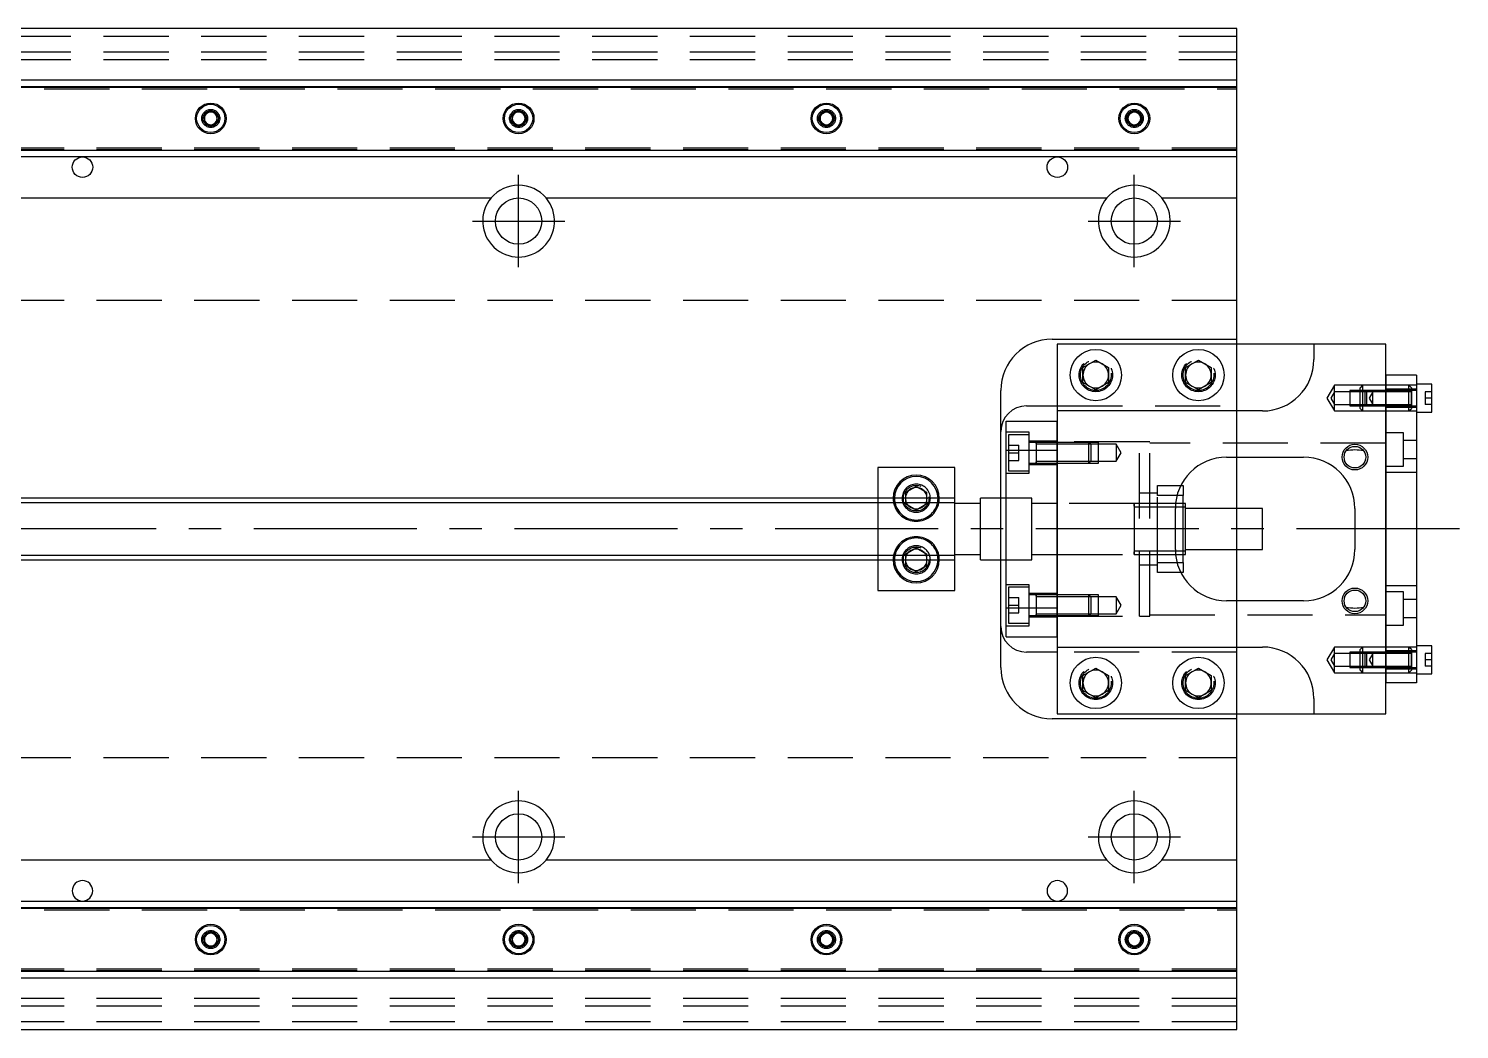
# Model space of a CAD drawing. Extents: x -10 to 840, y -259 to 102.
# Drawn here: x 404.5 to 683.4, y -97.5 to 97.5 of the extents above; entities that cross this region are included whole.
import ezdxf

# ---------------------------------------------------------------- set-up
doc = ezdxf.new("R2010")
doc.units = 0
doc.linetypes.add('CENTER', pattern=[50.8, 31.75, -6.35, 6.35, -6.35])
doc.linetypes.add('DASHED', pattern=[19.05, 12.7, -6.35])
doc.layers.get('0').update_dxf_attribs({"linetype": 'CONTINUOUS'})
doc.layers.add('CENTER', color=1, linetype='CENTER')

msp = doc.modelspace()

# ---------------------------------------------------------------- linework, layer by layer
at = {"color": 3, "linetype": 'DASHED'}
for p, q in [((0, 96), (640, 96)), ((0, 93), (640, 93)), ((0, 91.5), (640, 91.5)), ((388.5, 86.1), (640, 86.1)), ((388.5, 85.8), (640, 85.8)), ((395, 86.1147), (640, 86.1147)), ((438.522626, 80.25955), (438.5, 80)), ((501.5, 80), (501.483866, 80.21941)), ((558.5, 80), (558.516134, 80.21941)), ((621.477374, 80.25955), (621.5, 80)), ((640, 74.2), (388.5, 74.2)), ((640, 73.9), (388.5, 73.9)), ((640, 73.8853), (395, 73.8853)), ((640, 44.5), (0, 44.5)), ((640, 24), (640, 36)), ((615.477798, 30.364306), (615.5, 30)), ((635.477798, 30.364306), (635.5, 30)), ((659, 28), (657.556624, 25.5)), ((659, 26.75), (659, 28)), ((664.5, 28), (659, 28)), ((664.5, 28), (664, 27.5)), ((664.5, 28), (664.5, 23)), ((669, 28), (664.5, 28)), ((673.5, 28), (669, 28)), ((673.5, 27), (673.5, 28)), ((674, 27.5), (673.5, 28)), ((675, 28), (673.5, 28)), ((657.556624, 25.5), (659, 23)), ((659, 26.75), (658.278312, 25.5)), ((658.278312, 25.5), (659, 24.25)), ((659, 24.25), (659, 26.75)), ((662, 26.75), (659, 26.75)), ((662, 26.999994), (662, 24.000006)), ((665.25, 26.999994), (662, 26.999994)), ((665, 26.75), (662, 26.75)), ((664, 23.5), (664, 27.5)), ((665.25, 27), (665, 26.75)), ((665, 24.25), (665, 26.75)), ((669, 26.75), (665, 26.75)), ((665.25, 27), (665.25, 24)), ((669, 27), (665.25, 27)), ((669, 26.999994), (665.25, 26.999994)), ((666.5, 26.75), (665.778312, 25.5)), ((665.778312, 25.5), (666.5, 24.25)), ((666.5, 24.25), (666.5, 26.75)), ((675, 27.25), (669, 27.25)), ((674, 27), (669, 27)), ((674, 26.75), (669, 26.75)), ((673.5, 26.75), (673.5, 27)), ((673.5, 24.25), (673.5, 26.75)), ((674, 27), (673.995, 27)), ((674, 27.5), (674, 27.140536)), ((674, 27.140536), (674, 27)), ((674, 23.999994), (674, 27.000006)), ((674, 24.00051), (674, 27.000006)), ((674, 26.875392), (674, 27)), ((674, 27), (674, 26.875392)), ((674.005, 27), (674, 27)), ((675, 27), (674, 27)), ((674, 24.124608), (674, 26.875392)), ((674, 26.875392), (674, 25.498804)), ((674, 25.498804), (674, 24.124608)), ((676.7, 26.75), (676.7, 25.5)), ((678, 26.75), (676.7, 26.75)), ((678, 25.5), (676.7, 25.5)), ((676.7, 25.5), (676.7, 24.25)), ((605, 24), (640, 24)), ((640, 23), (640, 24)), ((640, 14), (640, 23)), ((659, 23), (659, 24.25)), ((659, 24.25), (662, 24.25)), ((659, 23), (664.5, 23)), ((662, 24.25), (665, 24.25)), ((662, 24.000006), (665.25, 24.000006)), ((664, 23.5), (664.5, 23)), ((664.5, 23), (669, 23)), ((665, 24.25), (669, 24.25)), ((665, 24.25), (665.25, 24)), ((665.25, 24.000006), (669, 24.000006)), ((665.25, 24), (669, 24)), ((669, 24.25), (674, 24.25)), ((669, 24), (674, 24)), ((669, 23.75), (675, 23.75)), ((669, 23), (673.5, 23)), ((673.5, 24), (673.5, 24.25)), ((673.5, 23), (673.5, 24)), ((673.5, 23), (674, 23.5)), ((673.5, 23), (675, 23)), ((673.995, 24), (674, 24)), ((674, 24), (674, 24.124608)), ((674, 24.124608), (674, 24)), ((674, 23.999994), (674, 24.00051)), ((674, 24), (674, 23.859464)), ((674, 24), (674.005, 24)), ((674, 24), (675, 24)), ((674, 23.859464), (674, 23.5)), ((678, 24.25), (676.7, 24.25)), ((605, 15.32971), (605, 21)), ((599.5, 18.849242), (595, 18.849242)), ((595.5, 18.349242), (595.5, 11.349242)), ((599.5, 18.349242), (595.5, 18.349242)), ((599.5, 10.849242), (599.5, 18.849242)), ((605, 17.099242), (599.5, 17.099242)), ((600.9, 16.849242), (599.5, 16.849242)), ((600.9, 16.849242), (600.895, 16.849242)), ((600.9, 16.849248), (600.9, 12.849238)), ((600.9, 16.849248), (600.9, 12.849238)), ((600.9, 16.849248), (600.9, 12.849238)), ((600.9, 16.849242), (600.9, 16.63278)), ((600.9, 16.632534), (600.9, 16.849242)), ((600.905, 16.849242), (600.9, 16.849242)), ((605, 16.849242), (600.9, 16.849242)), ((621, 17), (605, 17)), ((611.15, 16.849242), (605, 16.849242)), ((611.15, 16.849238), (605, 16.849238)), ((611.15, 12.849242), (611.15, 16.849242)), ((611.5, 16.499242), (611.15, 16.849242)), ((613, 16.849238), (611.15, 16.849238)), ((613, 12.849248), (613, 16.849238)), ((621, -17), (621, 17)), ((623, 17), (621, 17)), ((623, -17), (623, 17)), ((669, 16.75), (623, 16.75)), ((672.5, 18.75), (669, 18.75)), ((672.5, 12.25), (672.5, 18.75)), ((675, 17.25), (672.5, 17.25)), ((595.5, 16.349242), (597.5, 16.349242)), ((595.5, 14.849242), (597.5, 14.849242)), ((597.5, 14.849242), (597.5, 16.349242)), ((597.5, 13.349242), (597.5, 14.849242)), ((600.9, 16.63278), (600.9, 13.065704)), ((605, 16.499242), (600.9, 16.499242)), ((611.5, 16.499242), (605, 16.499242)), ((611.5, 16.499242), (611.5, 13.199242)), ((613, 16.499242), (611.5, 16.499242)), ((616.5, 16.499242), (613, 16.499242)), ((616.5, 16.499242), (616.5, 13.199242)), ((617.452628, 14.849242), (616.5, 16.499242)), ((616.5, 13.199242), (617.452628, 14.849242)), ((595.5, 13.349242), (597.5, 13.349242)), ((595.5, 11.349242), (599.5, 11.349242)), ((599.5, 12.849242), (600.9, 12.849242)), ((599.5, 12.599242), (605, 12.599242)), ((600.895, 12.849242), (600.9, 12.849242)), ((600.9, 13.199242), (605, 13.199242)), ((600.9, 12.849242), (600.9, 13.06591)), ((600.9, 13.065704), (600.9, 12.849242)), ((600.9, 12.849242), (600.905, 12.849242)), ((600.9, 12.849242), (605, 12.849242)), ((605, 13.199242), (611.5, 13.199242)), ((605, 12.849248), (611.15, 12.849248)), ((605, 12.849242), (611.15, 12.849242)), ((611.15, 12.849242), (611.5, 13.199242)), ((611.15, 12.849248), (613, 12.849248)), ((611.5, 13.199242), (613, 13.199242)), ((613, 13.199242), (616.5, 13.199242)), ((669, 12.25), (672.5, 12.25)), ((672.5, 13.75), (675, 13.75)), ((595, 10.849242), (599.5, 10.849242)), ((624.5, 8.5), (629.069714, 8.5)), ((624.5, 6.5), (624.5, 8.5)), ((675, 11), (669, 11)), ((570, 6), (570, 5.125)), ((575.5, 5.125), (575.5, 6)), ((579.5, 6), (579.5, 5.125)), ((579.983582, 6.286038), (580, 6)), ((594, -6), (594, 6)), ((600, 6), (595, 6)), ((600, -6), (600, 6)), ((624.5, 7), (621, 7)), ((624.5, -6.5), (624.5, 6.5)), ((628.317542, 6.5), (624.5, 6.5)), ((570, 5.125), (570, -5.125)), ((575.5, 4.8453), (575.5, 5.125)), ((577.5, 3.690598), (575.5, 4.8453)), ((579.5, 4.8453), (577.5, 3.690598)), ((579.5, 5.125), (579.5, 4.8453)), ((605, 5), (600, 5)), ((620.005, 5), (605, 5)), ((628.050126, 5), (619.995, 5)), ((620, 5.000006), (620, -5.000006)), ((620, 4.43509), (620, 5)), ((620, 5), (620, 4.435078)), ((620, 4.435078), (620, -4.43509)), ((628.003126, 4.25), (620, 4.25)), ((629.5, 5), (628.050126, 5)), ((640, -4), (640, 4)), ((570, -5.125), (570, -6)), ((575.5, -4.8453), (577.5, -3.690598)), ((575.5, -5.125), (575.5, -4.8453)), ((575.5, -6), (575.5, -5.125)), ((577.5, -3.690598), (579.5, -4.8453)), ((579.5, -4.8453), (579.5, -5.125)), ((579.5, -5.125), (579.5, -6)), ((600, -5), (605, -5)), ((605, -5), (620.005, -5)), ((619.995, -5), (628.050126, -5)), ((620, -4.25), (628.003126, -4.25)), ((620, -5), (620, -4.435078)), ((620, -4.43509), (620, -4.998998)), ((620, -4.998998), (620, -5)), ((628.050126, -5), (629.5, -5)), ((575, -6), (575.018502, -5.696412)), ((595, -6), (600, -6)), ((621, -7), (624.5, -7)), ((624.5, -6.5), (628.317542, -6.5)), ((624.5, -8.5), (624.5, -6.5)), ((599.5, -10.849242), (595, -10.849242)), ((599.5, -18.849242), (599.5, -10.849242)), ((629.069714, -8.5), (624.5, -8.5)), ((669, -11), (675, -11)), ((595.5, -11.349242), (595.5, -18.349242)), ((599.5, -11.349242), (595.5, -11.349242)), ((595.5, -13.349242), (597.5, -13.349242)), ((597.5, -14.849242), (597.5, -13.349242)), ((605, -12.599242), (599.5, -12.599242)), ((600.9, -12.849242), (599.5, -12.849242)), ((600.9, -12.849242), (600.895, -12.849242)), ((600.9, -12.849238), (600.9, -16.849248)), ((600.9, -12.849238), (600.9, -16.849248)), ((600.9, -12.849242), (600.9, -13.065704)), ((600.9, -13.06595), (600.9, -12.849242)), ((605, -12.849242), (600.9, -12.849242)), ((600.905, -12.849242), (600.9, -12.849242)), ((600.9, -13.065704), (600.9, -16.63278)), ((605, -13.199242), (600.9, -13.199242)), ((611.15, -12.849242), (605, -12.849242)), ((611.15, -12.849248), (605, -12.849248)), ((611.5, -13.199242), (605, -13.199242)), ((611.15, -16.849242), (611.15, -12.849242)), ((611.5, -13.199242), (611.15, -12.849242)), ((613, -12.849248), (611.15, -12.849248)), ((611.5, -13.199242), (611.5, -16.499242)), ((613, -13.199242), (611.5, -13.199242)), ((613, -16.849238), (613, -12.849248)), ((616.5, -13.199242), (613, -13.199242)), ((616.5, -13.199242), (616.5, -16.499242)), ((617.452628, -14.849242), (616.5, -13.199242)), ((672.5, -12.25), (669, -12.25)), ((672.5, -18.75), (672.5, -12.25)), ((675, -13.75), (672.5, -13.75)), ((595.5, -14.849242), (597.5, -14.849242)), ((595.5, -16.349242), (597.5, -16.349242)), ((597.5, -16.349242), (597.5, -14.849242)), ((600.9, -16.499242), (605, -16.499242)), ((600.9, -16.849242), (600.9, -16.632574)), ((600.9, -16.63278), (600.9, -16.849242)), ((605, -21), (605, -15.32971)), ((605, -16.499242), (611.5, -16.499242)), ((611.15, -16.849242), (611.5, -16.499242)), ((611.5, -16.499242), (613, -16.499242)), ((613, -16.499242), (616.5, -16.499242)), ((616.5, -16.499242), (617.452628, -14.849242)), ((640, -23), (640, -14)), ((595, -18.849242), (599.5, -18.849242)), ((595.5, -18.349242), (599.5, -18.349242)), ((599.5, -16.849242), (600.9, -16.849242)), ((599.5, -17.099242), (605, -17.099242)), ((600.895, -16.849242), (600.9, -16.849242)), ((600.9, -16.849242), (605, -16.849242)), ((600.9, -16.849242), (600.905, -16.849242)), ((605, -16.849238), (611.15, -16.849238)), ((605, -16.849242), (611.15, -16.849242)), ((605, -17), (621, -17)), ((611.15, -16.849238), (613, -16.849238)), ((621, -17), (623, -17)), ((623, -16.75), (669, -16.75)), ((669, -18.75), (672.5, -18.75)), ((672.5, -17.25), (675, -17.25)), ((640, -24), (605, -24)), ((640, -24), (640, -23)), ((640, -36), (640, -24)), ((659, -23), (657.556624, -25.5)), ((659, -24.25), (658.278312, -25.5)), ((659, -24.25), (659, -23)), ((664.5, -23), (659, -23)), ((659, -26.75), (659, -24.25)), ((662, -24.25), (659, -24.25)), ((662, -24.000006), (662, -26.999994)), ((665.25, -24.000006), (662, -24.000006)), ((665, -24.25), (662, -24.25)), ((664.5, -23), (664, -23.5)), ((664, -27.5), (664, -23.5)), ((664.5, -23), (664.5, -28)), ((669, -23), (664.5, -23)), ((665.25, -24), (665, -24.25)), ((665, -26.75), (665, -24.25)), ((669, -24.25), (665, -24.25)), ((665.25, -24), (665.25, -27)), ((669, -24), (665.25, -24)), ((669, -24.000006), (665.25, -24.000006)), ((666.5, -24.25), (665.778312, -25.5)), ((666.5, -26.75), (666.5, -24.25)), ((673.5, -23), (669, -23)), ((675, -23.75), (669, -23.75)), ((674, -24), (669, -24)), ((674, -24.25), (669, -24.25)), ((673.5, -24), (673.5, -23)), ((674, -23.5), (673.5, -23)), ((675, -23), (673.5, -23)), ((673.5, -24.25), (673.5, -24)), ((673.5, -26.75), (673.5, -24.25)), ((674, -24), (673.995, -24)), ((674, -23.5), (674, -23.859464)), ((674, -23.859464), (674, -24)), ((674, -26.99949), (674, -23.999994)), ((674, -24.124608), (674, -24)), ((674, -24), (674, -24.124608)), ((674.005, -24), (674, -24)), ((675, -24), (674, -24)), ((674, -26.875392), (674, -24.124608)), ((674, -24.124608), (674, -25.501196)), ((676.7, -24.25), (676.7, -25.5)), ((678, -24.25), (676.7, -24.25)), ((657.556624, -25.5), (659, -28)), ((658.278312, -25.5), (659, -26.75)), ((659, -28), (659, -26.75)), ((659, -26.75), (662, -26.75)), ((662, -26.75), (665, -26.75)), ((662, -26.999994), (665.25, -26.999994)), ((664, -27.5), (664.5, -28)), ((665, -26.75), (669, -26.75)), ((665, -26.75), (665.25, -27)), ((665.25, -26.999994), (669, -26.999994)), ((665.25, -27), (669, -27)), ((665.778312, -25.5), (666.5, -26.75)), ((669, -26.75), (674, -26.75)), ((669, -27), (674, -27)), ((669, -27.25), (675, -27.25)), ((673.5, -27), (673.5, -26.75)), ((673.5, -28), (673.5, -27)), ((673.5, -28), (674, -27.5)), ((673.995, -27), (674, -27)), ((674, -25.501196), (674, -26.875392)), ((674, -27), (674, -26.875392)), ((674, -26.875392), (674, -27)), ((674, -27.000006), (674, -26.99949)), ((674, -27), (674, -27.140536)), ((674, -27), (674.005, -27)), ((674, -27), (675, -27)), ((674, -27.140536), (674, -27.5)), ((678, -25.5), (676.7, -25.5)), ((676.7, -25.5), (676.7, -26.75)), ((678, -26.75), (676.7, -26.75)), ((615.477798, -29.635694), (615.5, -30)), ((635.477798, -29.635694), (635.5, -30)), ((659, -28), (664.5, -28)), ((664.5, -28), (669, -28)), ((669, -28), (673.5, -28)), ((673.5, -28), (675, -28)), ((0, -44.5), (640, -44.5)), ((388.5, -73.9), (640, -73.9)), ((388.5, -74.2), (640, -74.2)), ((395, -73.8853), (640, -73.8853)), ((438.522626, -79.74045), (438.5, -80)), ((501.5, -80), (501.483866, -79.78059)), ((558.5, -80), (558.516134, -79.78059)), ((621.477374, -79.74045), (621.5, -80)), ((640, -85.8), (388.5, -85.8)), ((640, -86.1), (388.5, -86.1)), ((640, -86.1147), (395, -86.1147)), ((640, -91.5), (0, -91.5)), ((640, -93), (0, -93)), ((640, -96), (0, -96))]:
    msp.add_line(p, q, dxfattribs=at)
at = {"color": 7, "linetype": 'CONTINUOUS'}
for p, q in [((640, 97.5), (395, 97.5)), ((640, 87.5), (640, 97.5)), ((395, 87.5), (640, 87.5)), ((640, 86.247728), (640, 87.5)), ((395, 86.247728), (640, 86.247728)), ((640, 73.752272), (640, 86.247728)), ((440, 81.443376), (438.75, 80.721688)), ((441.25, 80.721688), (440, 81.443376)), ((500, 81.443376), (498.75, 80.721688)), ((501.25, 80.721688), (500, 81.443376)), ((558.75, 80.721688), (560, 81.443376)), ((560, 81.443376), (561.25, 80.721688)), ((618.75, 80.721688), (620, 81.443376)), ((620, 81.443376), (621.25, 80.721688)), ((438.75, 80.721688), (438.75, 79.278312)), ((438.75, 79.278312), (440, 78.556624)), ((440, 78.556624), (441.25, 79.278312)), ((441.25, 79.278312), (441.25, 80.721688)), ((498.75, 80.721688), (498.75, 79.278312)), ((498.75, 79.278312), (500, 78.556624)), ((500, 78.556624), (501.25, 79.278312)), ((501.25, 79.278312), (501.25, 80.721688)), ((558.75, 79.278312), (558.75, 80.721688)), ((560, 78.556624), (558.75, 79.278312)), ((561.25, 79.278312), (560, 78.556624)), ((561.25, 80.721688), (561.25, 79.278312)), ((618.75, 79.278312), (618.75, 80.721688)), ((620, 78.556624), (618.75, 79.278312)), ((621.25, 79.278312), (620, 78.556624)), ((621.25, 80.721688), (621.25, 79.278312)), ((640, 73.752272), (395, 73.752272)), ((640, 72.5), (640, 73.752272)), ((640, 72.5), (395, 72.5)), ((640, 64.5), (640, 72.5)), ((395, 64.5), (494.638097, 64.5)), ((505.361903, 64.5), (614.638098, 64.5)), ((625.361902, 64.5), (640, 64.5)), ((640, 37), (640, 64.5)), ((604, 37), (640, 37)), ((640, 36), (640, 37)), ((605, 36), (605, 23)), ((655, 36), (605, 36)), ((655, 36), (655, 33)), ((669, 36), (655, 36)), ((669, 30), (669, 36)), ((610, 31.443376), (612.5, 32.886752)), ((610, 28.556624), (610, 31.443376)), ((612.5, 32.886752), (615, 31.443376)), ((615, 31.443376), (615, 28.556624)), ((630, 31.443376), (632.5, 32.886752)), ((630, 28.556624), (630, 31.443376)), ((632.5, 32.886752), (635, 31.443376)), ((635, 31.443376), (635, 28.556624)), ((612.5, 27.113248), (610, 28.556624)), ((615, 28.556624), (612.5, 27.113248)), ((632.5, 27.113248), (630, 28.556624)), ((635, 28.556624), (632.5, 27.113248)), ((675, 30), (669, 30)), ((669, 30), (669, -30)), ((669, -30), (669, 30)), ((675, 30), (675, -30)), ((678, 28.25), (675, 28.25)), ((678, 22.75), (678, 28.25)), ((594, 6), (594, 27)), ((599, 24), (605, 24)), ((605, 23), (605, 15.32971)), ((645, 23), (605, 23)), ((675, 22.75), (678, 22.75)), ((595, 21), (605, 21)), ((595, 15.32971), (595, 21)), ((595, -15.32971), (595, 15.32971)), ((595, 15.32971), (605, 15.32971)), ((605, -15.32971), (605, 15.32971)), ((605, 15.32971), (605, -15.32971)), ((638, 14), (653, 14)), ((640, 4), (640, 14)), ((585, 12), (570, 12)), ((570, 12), (570, 6)), ((585, 6), (585, 12)), ((629.069714, 8.5), (629.5, 8.5)), ((629.5, 8.5), (629.5, 6.5)), ((585, 6), (395, 6)), ((575.5, 7.1547), (577.5, 8.309402)), ((575.5, 6), (575.5, 7.1547)), ((577.5, 8.309402), (579.5, 7.1547)), ((579.5, 7.1547), (579.5, 6)), ((585, -6), (585, 6)), ((590, -6), (590, 6)), ((595, 6), (590, 6)), ((629.5, 6.5), (628.317542, 6.5)), ((629.5, -6.5), (629.5, 6.5)), ((590, 5), (585, 5)), ((628, -4), (628, 4)), ((629.5, 4.25), (628.003126, 4.25)), ((630, 5), (629.5, 5)), ((630, 4.25), (629.5, 4.25)), ((630, -5), (630, 5)), ((645, 4), (630, 4)), ((645, -4), (645, 4)), ((663, 4), (663, -4)), ((585, -5), (590, -5)), ((628.003126, -4.25), (629.5, -4.25)), ((629.5, -4.25), (630, -4.25)), ((629.5, -5), (630, -5)), ((630, -4), (645, -4)), ((640, -14), (640, -4)), ((395, -6), (585, -6)), ((570, -6), (570, -12)), ((575.5, -7.1547), (575.5, -6)), ((577.5, -8.309402), (575.5, -7.1547)), ((579.5, -7.1547), (577.5, -8.309402)), ((579.5, -6), (579.5, -7.1547)), ((585, -12), (585, -6)), ((590, -6), (595, -6)), ((594, -27), (594, -6)), ((628.317542, -6.5), (629.5, -6.5)), ((629.5, -6.5), (629.5, -8.5)), ((629.5, -8.5), (629.069714, -8.5)), ((570, -12), (585, -12)), ((595, -15.32971), (605, -15.32971)), ((595, -21), (595, -15.32971)), ((605, -15.32971), (605, -23)), ((653, -14), (638, -14)), ((595, -21), (605, -21)), ((605, -24), (599, -24)), ((605, -23), (645, -23)), ((605, -23), (605, -36)), ((678, -22.75), (675, -22.75)), ((678, -28.25), (678, -22.75)), ((610, -28.556624), (612.5, -27.113248)), ((612.5, -27.113248), (615, -28.556624)), ((630, -28.556624), (632.5, -27.113248)), ((632.5, -27.113248), (635, -28.556624)), ((610, -31.443376), (610, -28.556624)), ((615, -28.556624), (615, -31.443376)), ((630, -31.443376), (630, -28.556624)), ((635, -28.556624), (635, -31.443376)), ((675, -30), (669, -30)), ((669, -36), (669, -30)), ((675, -28.25), (678, -28.25)), ((612.5, -32.886752), (610, -31.443376)), ((615, -31.443376), (612.5, -32.886752)), ((632.5, -32.886752), (630, -31.443376)), ((635, -31.443376), (632.5, -32.886752)), ((655, -33), (655, -36)), ((605, -36), (655, -36)), ((640, -37), (640, -36)), ((655, -36), (669, -36)), ((640, -37), (604, -37)), ((640, -64.5), (640, -37)), ((494.638097, -64.5), (395, -64.5)), ((614.638098, -64.5), (505.361903, -64.5)), ((640, -64.5), (625.361902, -64.5)), ((640, -72.5), (640, -64.5)), ((395, -72.5), (640, -72.5)), ((640, -73.752272), (640, -72.5)), ((395, -73.752272), (640, -73.752272)), ((640, -86.247728), (640, -73.752272)), ((440, -78.556624), (438.75, -79.278312)), ((438.75, -79.278312), (438.75, -80.721688)), ((438.75, -80.721688), (440, -81.443376)), ((441.25, -79.278312), (440, -78.556624)), ((440, -81.443376), (441.25, -80.721688)), ((441.25, -80.721688), (441.25, -79.278312)), ((500, -78.556624), (498.75, -79.278312)), ((498.75, -79.278312), (498.75, -80.721688)), ((498.75, -80.721688), (500, -81.443376)), ((501.25, -79.278312), (500, -78.556624)), ((500, -81.443376), (501.25, -80.721688)), ((501.25, -80.721688), (501.25, -79.278312)), ((558.75, -79.278312), (560, -78.556624)), ((558.75, -80.721688), (558.75, -79.278312)), ((560, -81.443376), (558.75, -80.721688)), ((560, -78.556624), (561.25, -79.278312)), ((561.25, -80.721688), (560, -81.443376)), ((561.25, -79.278312), (561.25, -80.721688)), ((618.75, -79.278312), (620, -78.556624)), ((618.75, -80.721688), (618.75, -79.278312)), ((620, -81.443376), (618.75, -80.721688)), ((620, -78.556624), (621.25, -79.278312)), ((621.25, -80.721688), (620, -81.443376)), ((621.25, -79.278312), (621.25, -80.721688)), ((640, -86.247728), (395, -86.247728)), ((640, -87.5), (640, -86.247728)), ((640, -87.5), (395, -87.5)), ((640, -97.5), (640, -87.5)), ((395, -97.5), (640, -97.5))]:
    msp.add_line(p, q, dxfattribs=at)
at = {"color": 3, "linetype": 'CONTINUOUS'}
for p, q in [((585, 5.125), (395, 5.125)), ((395, -5.125), (585, -5.125))]:
    msp.add_line(p, q, dxfattribs=at)
at = {"color": 7, "linetype": 'CONTINUOUS'}
for centre, radius in [((440, 80), 3), ((440, 80), 2.75), ((500, 80), 3), ((500, 80), 2.75), ((560, 80), 3), ((560, 80), 2.75), ((620, 80), 3), ((620, 80), 2.75), ((415, 70.5), 2), ((605, 70.5), 2), ((500, 60), 4.5), ((620, 60), 4.5), ((612.5, 30), 5), ((632.5, 30), 5), ((663, 14), 2.1), ((663, -14), 2.1), ((612.5, -30), 5), ((632.5, -30), 5), ((500, -60), 4.5), ((620, -60), 4.5), ((440, -80), 3), ((440, -80), 2.75), ((500, -80), 3), ((500, -80), 2.75), ((560, -80), 3), ((560, -80), 2.75), ((620, -80), 3), ((620, -80), 2.75)]:
    msp.add_circle(centre, radius, dxfattribs=at)
at = {"color": 3, "linetype": 'DASHED'}
for centre, radius in [((440, 80), 1.75), ((440, 80), 1.5), ((500, 80), 1.75), ((500, 80), 1.5), ((560, 80), 1.75), ((560, 80), 1.5), ((620, 80), 1.75), ((620, 80), 1.5), ((612.5, 30), 3.25), ((612.5, 30), 3), ((632.5, 30), 3.25), ((632.5, 30), 3), ((577.5, 6), 2.5), ((577.5, -6), 2.5), ((612.5, -30), 3.25), ((612.5, -30), 3), ((632.5, -30), 3.25), ((632.5, -30), 3), ((440, -80), 1.75), ((440, -80), 1.5), ((500, -80), 1.75), ((500, -80), 1.5), ((560, -80), 1.75), ((560, -80), 1.5), ((620, -80), 1.75), ((620, -80), 1.5)]:
    msp.add_circle(centre, radius, dxfattribs=at)
at = {"color": 3, "linetype": 'CONTINUOUS'}
for centre in [(663, 14), (663, -14)]:
    msp.add_circle(centre, 2.5, dxfattribs=at)
at = {"color": 7, "linetype": 'CONTINUOUS'}
for centre, radius, start, end in [((440, 80), 1.25, 120, 180), ((440, 80), 1.25, 60, 120), ((440, 80), 1.25, 0, 60), ((500, 80), 1.25, 120, 180), ((500, 80), 1.25, 60, 120), ((500, 80), 1.25, 0, 60), ((560, 80), 1.25, 120, 180), ((560, 80), 1.25, 60, 120), ((560, 80), 1.25, 0, 60), ((620, 80), 1.25, 120, 180), ((620, 80), 1.25, 60, 120), ((620, 80), 1.25, 0, 60), ((440, 80), 1.25, 180, 240), ((440, 80), 1.25, 240, 300), ((440, 80), 1.25, 300, 0), ((500, 80), 1.25, 180, 240), ((500, 80), 1.25, 240, 300), ((500, 80), 1.25, 300, 0), ((560, 80), 1.25, 180, 240), ((560, 80), 1.25, 240, 300), ((560, 80), 1.25, 300, 0), ((620, 80), 1.25, 180, 240), ((620, 80), 1.25, 240, 300), ((620, 80), 1.25, 300, 0), ((500, 60), 7, 40.005201, 139.994799), ((620, 60), 7, 40.005201, 139.994799), ((500, 60), 7, 139.994799, 40.005201), ((620, 60), 7, 139.994799, 40.005201), ((604, 27), 10, 90, 180), ((612.5, 30), 2.5, 120, 180), ((612.5, 30), 2.5, 60, 120), ((612.5, 30), 2.5, 0, 60), ((632.5, 30), 2.5, 120, 180), ((632.5, 30), 2.5, 60, 120), ((632.5, 30), 2.5, 0, 60), ((645, 33), 10, 270, 0), ((612.5, 30), 2.5, 180, 240), ((612.5, 30), 2.5, 300, 0), ((632.5, 30), 2.5, 180, 240), ((632.5, 30), 2.5, 300, 0), ((612.5, 30), 2.5, 240, 300), ((632.5, 30), 2.5, 240, 300), ((599, 19), 5, 90, 180), ((638, 4), 10, 90, 180), ((653, 4), 10, 0, 90), ((663, 7.154514), 8.242272, 78.016948, 101.983052), ((577.5, 6), 4.5, 0, 180), ((577.5, 6), 4.25, 0, 180), ((577.5, 6), 2.1, 162.24721, 180), ((577.5, 6), 2.1, 180, 197.75279), ((577.5, 6), 2.1, 137.75279, 162.24721), ((577.5, 6), 2.1, 102.24721, 137.75279), ((577.5, 6), 2.1, 77.75279, 102.24721), ((577.5, 6), 2.1, 42.24721, 77.75279), ((577.5, 6), 2.1, 17.75279, 42.24721), ((577.5, 6), 2.1, 0, 17.75279), ((577.5, 6), 2.1, 342.24721, 0), ((577.5, 6), 2.1, 197.75279, 204.624318), ((577.5, 6), 2.1, 204.624318, 222.24721), ((577.5, 6), 2.1, 222.24721, 257.75279), ((577.5, 6), 2.1, 257.75279, 282.24721), ((577.5, 6), 2.1, 282.24721, 317.75279), ((577.5, 6), 2.1, 317.75279, 335.375682), ((577.5, 6), 2.1, 335.375682, 342.24721), ((577.5, -6), 2.1, 162.24721, 180), ((577.5, -6), 2.1, 155.375682, 162.24721), ((577.5, -6), 2.1, 137.75279, 155.375682), ((577.5, -6), 2.1, 102.24721, 137.75279), ((577.5, -6), 2.1, 77.75279, 102.24721), ((577.5, -6), 2.1, 42.24721, 77.75279), ((577.5, -6), 2.1, 24.624318, 42.24721), ((577.5, -6), 2.1, 17.75279, 24.624318), ((577.5, -6), 2.1, 0, 17.75279), ((638, -4), 10, 180, 270), ((653, -4), 10, 270, 0), ((577.5, -6), 4.5, 180, 0), ((577.5, -6), 4.25, 180, 0), ((577.5, -6), 2.1, 180, 197.75279), ((577.5, -6), 2.1, 197.75279, 222.24721), ((577.5, -6), 2.1, 222.24721, 257.75279), ((577.5, -6), 2.1, 257.75279, 282.24721), ((577.5, -6), 2.1, 282.24721, 317.75279), ((577.5, -6), 2.1, 317.75279, 342.24721), ((577.5, -6), 2.1, 342.24721, 0), ((663, -7.154514), 8.242272, 258.016948, 281.983052), ((599, -19), 5, 180, 270), ((645, -33), 10, 0, 90), ((604, -27), 10, 180, 270), ((612.5, -30), 2.5, 120, 180), ((612.5, -30), 2.5, 60, 120), ((612.5, -30), 2.5, 0, 60), ((632.5, -30), 2.5, 120, 180), ((632.5, -30), 2.5, 60, 120), ((632.5, -30), 2.5, 0, 60), ((612.5, -30), 2.5, 180, 240), ((612.5, -30), 2.5, 300, 0), ((632.5, -30), 2.5, 180, 240), ((632.5, -30), 2.5, 300, 0), ((612.5, -30), 2.5, 240, 300), ((632.5, -30), 2.5, 240, 300), ((500, -60), 7, 319.994799, 220.005201), ((620, -60), 7, 319.994799, 220.005201), ((500, -60), 7, 220.005201, 319.994799), ((620, -60), 7, 220.005201, 319.994799), ((415, -70.5), 2, 90, 270), ((415, -70.5), 2, 270, 90), ((605, -70.5), 2, 90, 270), ((605, -70.5), 2, 270, 90), ((440, -80), 1.25, 120, 180), ((440, -80), 1.25, 180, 240), ((440, -80), 1.25, 60, 120), ((440, -80), 1.25, 0, 60), ((440, -80), 1.25, 300, 0), ((500, -80), 1.25, 120, 180), ((500, -80), 1.25, 180, 240), ((500, -80), 1.25, 60, 120), ((500, -80), 1.25, 0, 60), ((500, -80), 1.25, 300, 0), ((560, -80), 1.25, 120, 180), ((560, -80), 1.25, 180, 240), ((560, -80), 1.25, 60, 120), ((560, -80), 1.25, 0, 60), ((560, -80), 1.25, 300, 0), ((620, -80), 1.25, 120, 180), ((620, -80), 1.25, 180, 240), ((620, -80), 1.25, 60, 120), ((620, -80), 1.25, 0, 60), ((620, -80), 1.25, 300, 0), ((440, -80), 1.25, 240, 300), ((500, -80), 1.25, 240, 300), ((560, -80), 1.25, 240, 300), ((620, -80), 1.25, 240, 300)]:
    msp.add_arc(centre, radius, start, end, dxfattribs=at)
at = {"color": 3, "linetype": 'DASHED'}
for centre, radius, start, end in [((577.5, 6), 2.75, 0, 180), ((577.5, 6), 4.5, 180, 191.212271), ((577.5, 6), 4.25, 180, 191.881156), ((577.5, 6), 2.75, 180, 198.553005), ((577.5, 6), 2.75, 341.446995, 0), ((577.5, 6), 4.25, 348.118844, 0), ((577.5, 6), 4.5, 348.787729, 0), ((577.5, 6), 4.5, 191.212271, 348.787729), ((577.5, 6), 4.25, 191.881156, 348.118844), ((577.5, 6), 2.75, 198.553005, 341.446995), ((577.5, -6), 4.5, 11.212271, 168.787729), ((577.5, -6), 4.25, 11.881156, 168.118844), ((577.5, -6), 4.5, 168.787729, 180), ((577.5, -6), 4.25, 168.118844, 180), ((577.5, -6), 2.75, 161.446995, 180), ((577.5, -6), 2.75, 18.553005, 161.446995), ((577.5, -6), 2.75, 0, 18.553005), ((577.5, -6), 4.25, 0, 11.881156), ((577.5, -6), 4.5, 0, 11.212271), ((577.5, -6), 2.75, 180, 0)]:
    msp.add_arc(centre, radius, start, end, dxfattribs=at)
at = {"layer": 'CENTER', "color": 1, "linetype": 'CENTER'}
for p, q in [((500, 51), (500, 69)), ((620, 51), (620, 69)), ((491, 60), (509, 60)), ((611, 60), (629, 60)), ((683.361871, 0), (-10.32213, 0)), ((500, -69), (500, -51)), ((620, -69), (620, -51)), ((491, -60), (509, -60)), ((611, -60), (629, -60))]:
    msp.add_line(p, q, dxfattribs=at)

doc.saveas('drawing.dxf')
